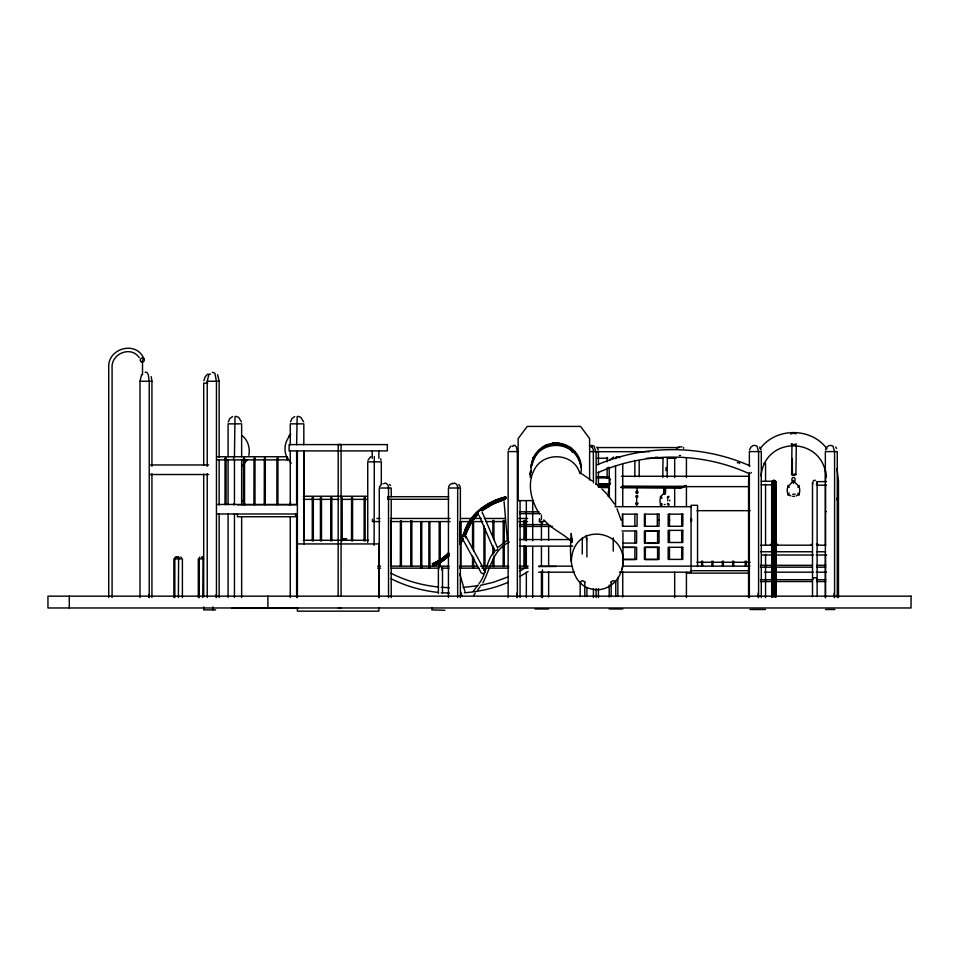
<?xml version="1.0" encoding="UTF-8"?>
<svg xmlns="http://www.w3.org/2000/svg" width="959" height="959" viewBox="0 0 959 959"><rect width="100%" height="100%" fill="white"/><g stroke="black" fill="none" stroke-linecap="round" stroke-linejoin="round"><path stroke-width="1.44" d="M217.573 456.748L287.424 456.748L287.424 459.097L287.424 459.876L217.573 459.876M338.167 595.563L338.215 444.592L339.654 444.329L341.092 444.592L341.056 595.563M539.533 520.797L539.533 521.576L539.533 518.663M539.438 521.576L543.909 521.576L543.921 519.874M607.107 478.121L607.131 467.764M607.143 461.854L607.155 457.407M634.834 476.635L634.858 460.368M639.173 476.815L639.209 460.548M379.932 521.576L372.476 521.576L372.476 519.239M532.701 461.842L532.82 457.599M662.789 477.45L663.017 458.222M667.14 477.546L667.368 458.318M796.306 445.252L795.91 474.561L791.631 474.633L791.978 443.825M792.422 473.135L792.338 458.498M287.424 459.876L287.424 457.539M816.481 481.622L826.43 481.622M508.426 540.385L507.371 539.318L507.743 537.436M140.002 597.529L140.002 381.25L141.584 374.669M207.228 466.278L207.228 381.25L208.81 374.669M177.451 557.838L177.655 556.831L177.859 557.838M201.893 557.838L202.085 556.831L202.289 557.838M540.84 521.384L541.835 523.35L542.83 521.384M586.213 535.482L586.584 539.665M530.231 477.414L530.807 471.001M374.31 456.652L374.106 545.347M615.678 458.606L616.074 457.059M248.849 455.369C250.227 448.261 248.093 440.229 242.183 435.722M432.065 607.562L431.826 609.888L444.892 610.284M572.259 540.468L571.252 537.915L572.055 540.672L571.18 533.432L571.348 535.482C569.143 555.609 569.382 588.85 597.181 589.761C612.046 589.689 623.458 575.484 622.978 561.123M530.159 474.513L530.447 471.828M530.159 475.005L530.603 471.073M812.501 596.702L812.501 482.821L813.664 480.519L815.414 480.255M817.128 482.821L816.445 484.691M571.348 561.566C572.295 519.442 631.561 528.936 622.151 568.867M749.399 473.962L748.571 480.783L748.571 597.493M761.014 476.048C764.85 434.835 823.925 436.285 826.202 477.438M438.383 593.429L438.383 568.112L440.433 566.206L442.495 568.112L442.495 593.429M442.495 568.112L441.464 569.754M289.822 504.949L290.685 502.312M465.858 536.932L465.535 537.903M683.779 486.573L680.77 487.831L621.168 487.592M684.99 485.757L683.671 487.172L621.252 486.884M667.308 503.859C668.315 501.929 670.257 506.376 667.92 505.033M794.591 481.886C797.013 475.484 789.653 476.179 792.518 482.161M580.171 596.642L580.171 581.837L582.485 580.543L584.798 581.837L584.798 596.642M584.798 581.837L584.487 582.485M611.147 596.642L611.147 581.837L613.448 580.543L615.762 581.837L615.762 596.642M615.762 581.837L615.091 582.748M799.315 493.382L799.482 492.65A11.76 11.76 0 0 0 799.482 488.035L799.315 487.304M203.871 380.747L205.274 376.575L207.695 374.154M836.727 499.831L836.727 498.272M787.699 487.268L787.339 488.754A10.393 10.393 0 0 0 787.339 491.919L787.699 493.417M493.837 548.021C492.674 550.742 497.421 551.617 497.721 548.848M531.861 465.63C533.911 456.904 539.114 448.332 547.457 444.425M228.29 421.9L229.848 418.508L232.534 416.542M290.469 421.9L292.027 418.508L294.713 416.542M465.738 528.325L464.827 531.022A36.55 36.55 0 0 1 461.663 537.891M466.086 531.466L471.444 520.605L477.846 513.197M466.769 531.706L472.032 521.025L478.337 513.712M467.752 529.14L466.913 531.754A39.079 39.079 0 0 1 465.067 536.153M531.466 465.199C536.62 436.177 576.827 437.628 580.962 466.446M508.33 449.927L510.847 446.031M749.542 449.927L750.945 447.05L753.366 445.384M825.543 449.927L826.934 447.05L829.367 445.384M531.034 467.153C535.685 438.191 576.311 438.191 580.962 467.153M667.38 497.253L667.416 498.009A1.223 0.707 -45.5 0 0 668.231 498.009L668.974 496.498A1.223 0.707 -45.5 0 0 668.159 496.498L667.92 496.63M665.462 493.322L665.654 489.653A1.211 0.851 -90 0 0 663.94 489.701L663.82 489.713M799.087 494.077L796.234 495.947M367.944 460.296L370.737 456.652M379.476 486.74L381.994 483.744M448.62 486.74L450.023 484.523L452.444 483.252M610.463 478.865L609.696 481.454L610.463 484.043M467.369 527.738L468.855 524.585M750.957 473.231L751.293 472.523M787.95 486.573L793.417 481.058M788.022 495.24L789.077 493.082M608.102 496.259L608.641 495.719A1.223 1.031 0 0 1 609.516 495.635M247.47 459.577L242.363 465.966M482.821 582.94C490.552 568.543 492.698 549.867 509.325 542.051M460.764 539.15L461.567 537.831A36.394 36.394 0 0 0 464.683 530.974C470.497 513.005 487.891 501.209 505.609 496.87L506.016 498.26M462.046 538.119L460.344 540.756M462.286 538.263L459.637 542.219M462.55 538.419L459.876 542.398M289.127 436.657C284.871 442.147 283.78 449.903 286.441 456.328M797.888 487.4L799.111 485.494M816.445 580.063C819.274 577.33 811.17 576.539 812.812 579.763M459.984 540.504L460.859 539.21M460.14 540.612L461.83 537.987A36.73 36.73 0 0 0 462.586 536.644M462.717 540.408L459.781 544.436L460.692 543.022M760.115 448.776C775.723 427.187 811.314 427.187 826.934 448.776M478.865 583.863C486.716 573.95 486.201 559.96 495.144 550.634M660.643 503.835C658.953 506.784 663.868 504.014 661.314 503.379M460.116 542.59L461.974 539.929A38.252 38.252 0 0 0 462.813 538.574M460.344 542.758L462.214 540.085A38.54 38.54 0 0 0 463.065 538.718M460.548 542.914L462.43 540.217A38.78 38.78 0 0 0 463.269 538.838M477.954 585.05L473.135 591.499M477.762 589.941L480.147 586.704M609.996 459.852L613.64 457.059M473.578 595.419L475.316 593.165M470.354 519.85L480.879 508.821L494.916 500.586M472.14 521.085L478.421 513.808M664.407 492.303L660.775 496.786L660.116 499.375A8.751 6.186 -90 0 0 660.116 502.276L660.775 504.866L661.986 505.681M690.995 521.372L690.995 518.663M685.781 485.302L684.87 486.357L622.295 486.105M477.63 512.969L471.193 520.437L465.798 531.37A37.545 37.545 0 0 1 464.036 535.649M478.038 513.401L471.684 520.773L466.35 531.562A38.54 38.54 0 0 1 464.576 535.913M478.205 513.58L471.888 520.917L466.589 531.646A38.78 38.78 0 0 1 464.791 536.021M657.67 457.131L656.795 457.587M737.327 462.789L738.658 462.334L739.641 463.581M288.647 436.153L290.721 434.235M498.224 547.205L508.246 539.485M775.555 580.099C778.528 576.97 769.298 576.97 772.283 580.099M676.395 448.416L679.032 446.882L682.077 446.882M481.502 509.637L490.397 503.883L505.932 497.973M481.694 509.876L490.54 504.158L504.662 498.656M481.874 510.104L490.672 504.41L504.746 498.932M482.029 510.296L490.792 504.626L504.818 499.171M482.137 510.44L490.876 504.794L504.878 499.351M482.209 510.536L495.779 502.588M143.514 359.157L143.922 358.87C136.514 340.001 107.084 348.285 108.727 367.848L108.727 597.529M383.624 483.744C386.297 481.598 388.839 485.494 388.515 488.011L388.515 597.601M452.78 483.744C455.453 481.598 457.982 485.494 457.671 488.011L457.671 597.601M519.826 571.144L528.109 566.146L519.179 566.146M519.826 576.551L528.109 571.552M637.507 497.265L637.507 495.719A1.223 1.031 0 0 0 636.356 495.719L636.356 497.265M636.356 495.719L636.356 497.242M637.507 497.242L637.507 495.719M680.602 455.501L679.224 455.501M790.731 434.019L793.333 433.132L795.994 433.804M796.318 443.861L793.716 444.748L791.067 444.077M637.232 493.621C640.42 490.948 633.839 490.025 636.356 493.477M508.426 576.779L493.453 582.257L480.471 585.362M508.426 582.173C494.52 588.227 479.476 591.667 464.36 592.77M174.85 557.419L176.348 556.891M175.809 557.419L176.504 557.095M199.28 557.419L199.975 557.095M597.337 464.743C645.467 444.233 702.048 444.652 749.902 465.81M597.937 472.655C645.491 451.509 701.964 452.025 749.243 473.698M494.868 500.478L505.645 496.978M145.121 372.26L146.811 372.26L148.273 374.669L149.232 381.25L149.232 597.529M212.347 372.26L214.816 373.183L216.458 381.25L216.458 597.529M208.81 374.154L210.5 374.154M637.232 504.518C638.203 502.48 638.191 502.492 637.232 504.506C635.206 504.194 635.829 501.545 636.356 504.41M791.559 474.609L794.831 474.489M505.693 497.158C488.107 501.557 470.797 513.197 465.007 531.094A36.73 36.73 0 0 1 463.281 535.278M505.765 497.397C488.251 501.773 471.001 513.353 465.235 531.166A36.969 36.969 0 0 1 463.509 535.386M505.837 497.673C488.419 502.025 471.241 513.533 465.511 531.262A37.245 37.245 0 0 1 463.76 535.518M500.886 500.634L504.913 499.459M338.887 607.527C336.285 608.713 342.926 608.725 340.325 607.527M513.269 445.384L514.947 445.384L516.41 447.05L517.369 451.593L517.369 597.541M589.341 445.384L591.811 446.031L593.333 449.927L593.441 482.868M591.619 445.384L594.089 446.031L595.719 451.593M754.481 445.384L756.963 446.031L758.593 451.593L758.593 597.541M830.482 445.384L832.951 446.031L834.582 451.593L834.582 597.541M512.25 446.403L513.029 446.403M590.624 446.403L591.895 447.505M690.852 521.576L691.895 520.018L690.852 518.459M665.066 504.518L664.323 504.518M552.564 442.974L559.061 443.142M663.82 492.782L664.971 493.789M656.436 457.647L657.047 457.587M608.701 467.608L609.313 467.548M795.179 494.197L792.733 494.317M477.798 585.733L463.005 587.435M663.964 492.77L664 489.677M792.661 474.513L793.393 474.537M794.076 474.645L794.807 474.657M225.029 458.246L225.029 504.446L226.072 504.434L226.096 458.246M226.072 504.446L225.101 504.446M243.49 458.246L243.49 504.446L244.545 504.446L244.557 458.246M254.926 458.246L254.003 458.246L253.931 504.446L254.986 504.434L254.998 458.246M254.986 504.446L254.003 504.446M265.247 458.246L264.324 458.246L264.252 504.446L265.307 504.434L265.319 458.246M265.307 504.446L264.324 504.446M277.858 458.246L276.935 458.246L276.863 504.446L277.906 504.434L277.93 458.246M277.906 504.446L276.935 504.446M411.771 521.001L410.943 521.001M420.725 521.576L420.701 566.278M421.756 521.576L421.768 566.278M428.877 521.576L428.865 566.278M429.86 521.576L429.932 566.278M439.186 521.576L439.174 566.278M440.217 521.576L440.241 566.278M472.559 521.576L472.535 548.392M473.578 521.576L473.602 551.377M483.935 525.58L483.935 565.81L484.978 565.81L485.002 528.553M484.978 565.81L484.007 565.81M538.67 566.601L556.268 566.457M352.409 497.733L351.569 497.733L351.497 540.948M365.007 497.733L364.168 497.733L364.096 540.948M244.485 504.446L243.562 504.446M401.246 521.001L400.406 521.001L400.335 565.702M682.616 519.958L681.693 519.958M225.94 458.246L225.185 458.246M233.984 458.246L233.349 458.246M244.401 458.246L243.646 458.246M313.173 497.733L312.418 497.733M321.229 497.733L320.582 497.733M331.538 497.733L330.891 497.733M390.828 521.001L391.104 565.702M669.826 519.958L669.094 519.958M140.002 381.25L151.93 381.25L151.93 466.278M207.228 381.25L219.155 381.25L219.155 457.323M207.695 383.156L203.692 383.156L203.692 465.199M567.752 447.565L570.713 447.565M597.445 447.565L679.14 447.565M518.483 451.593L508.138 451.593L508.138 597.541M589.617 451.593L598.428 451.593L598.428 464.731M572.199 451.701L575.172 451.701M597.445 451.701L649.435 451.701M597.445 458.222L607.85 458.222M646.462 458.222L662.801 458.222M667.26 458.222L676.167 458.222M763.712 463.413L765.558 463.413L765.558 481.298M149.868 464.959L208.666 464.959M149.868 474.513L208.666 474.513M621.456 476.275L748.919 476.275M761.206 481.25L772.57 481.25M761.206 484.822L772.57 484.822M816.481 485.194L826.43 485.194M676.539 486.645L748.919 486.645M303.332 496.235L367.237 496.235M388.371 496.702L448.716 496.702M388.371 499.267L448.716 499.267M303.332 499.363L338.995 499.363M341.967 499.363L367.237 499.363M533.6 500.61L518.112 500.61L518.112 438.647L527.234 426.419L580.627 426.419L589.617 438.647L589.617 479.956M217.537 504.446L297.386 504.446M237.448 504.758L295.6 504.758M615.019 506.7L691.067 506.7M696.977 510.668L750.142 510.668M825.531 511.627L826.214 511.627M519.526 511.818L538.994 511.818M519.526 513.664L540.492 513.664M217.537 514L297.386 514M376.947 518.459L379.932 518.459M390.373 518.459L450.035 518.459M460.476 518.459L470.917 518.459M473.902 518.459L481.358 518.459M484.343 518.459L505.225 518.459M518.651 518.459L527.594 518.459M659.372 519.958L658.773 519.958M390.361 521.576L450.035 521.576M460.464 521.576L482.845 521.576M485.769 521.576L505.225 521.576M518.567 521.576L527.594 521.576M519.526 524.585L547.985 524.585M519.526 526.431L552.48 526.431M621.959 530.962L636.608 530.962L636.608 543.082L622.667 543.082M343.01 538.742L346.858 538.742M342.387 539.569L343.813 539.569M519.67 539.569L569.79 539.569M303.308 540.277L368.496 540.277M647.265 543.321L655.632 543.321M297.386 543.933L378.865 543.933M771.611 544.221L772.283 544.221M774.728 544.221L777.497 544.221L777.497 545.18M816.445 544.221L817.128 544.221M760.835 545.18L772.63 545.18M774.728 545.18L812.429 545.18M816.852 545.18L825.699 545.18M519.67 546.15L572.739 546.15M623.434 547.289L636.608 547.289L636.608 559.409L623.434 559.409M622.667 547.409L634.906 547.409L634.87 559.529L622.667 559.529M760.835 551.761L772.63 551.761M775.579 551.761L812.429 551.761M816.852 551.761L825.699 551.761M761.626 555.021L771.959 555.021M774.908 555.021L813.292 555.021M816.241 555.021L826.574 555.021M203.692 558.845L198.309 558.845L198.309 597.553M696.977 562.274L750.142 562.274M760.439 565.319L772.307 565.319M775.28 565.319L812.393 565.319M816.84 565.319L825.747 565.319M377.63 566.146L380.615 566.146M391.044 566.146L449.148 566.146M459.577 566.146L477.45 566.146M480.435 566.146L508.749 566.146M538.574 566.146L571.468 566.146M622.475 566.146L749.854 566.146M760.439 567.165L772.307 567.165M775.28 567.165L812.393 567.165M816.84 567.165L825.747 567.165M377.63 568.148L380.615 568.148M391.044 568.148L438.719 568.148M441.691 568.148L449.148 568.148M459.577 568.148L478.949 568.148M481.921 568.148L508.749 568.148M519.179 568.148L528.109 568.148M691.067 570.713L748.775 570.713M538.574 572.187L574.453 572.187M619.31 572.187L691.067 572.187L691.067 505.297L697.553 505.297L697.553 566.146M764.587 572.187L771.959 572.187M774.908 572.187L813.292 572.187M816.241 572.187L826.574 572.187M686.296 573.122L748.967 573.122M760.439 579.704L772.307 579.704M775.28 579.704L812.393 579.704M816.84 579.704L825.747 579.704M760.439 581.55L772.307 581.55M775.28 581.55L812.393 581.55M816.84 581.55L825.747 581.55M231.886 608.294L297.985 608.294M535.074 608.977L548.632 608.977M609.193 608.977L622.751 608.977M749.986 609.528L765.558 609.528M825.531 609.528L834.881 609.528M215.619 609.876L203.692 609.876L203.692 606.891M597.409 477.138L609.325 477.186M597.397 477.306L609.337 477.366M597.325 477.846L609.397 477.858M598.5 483.696L608.917 483.744M597.901 484.942L609.816 484.99M598.464 486.009L608.893 486.057M598.752 486.824L609.337 486.836M600.298 487.328L609.265 487.376M621.18 487.424L682.269 487.675M600.31 487.508L609.253 487.544M341.248 497.733L342.171 497.733L342.243 540.948M792.637 474.681L793.381 474.645M794.088 474.525L795.91 474.561M441.248 587.304L449.411 587.687M441.248 592.71L449.411 593.082M609.181 492.051L609.385 488.011M679.272 487.64L680.77 487.831M616.745 456.856L619.754 457.659M338.935 444.82L338.263 444.664M438.551 587.052C421.972 585.302 405.669 580.794 390.804 573.17M438.551 592.458C421.972 590.696 405.669 586.189 390.804 578.577M609.516 490.936L608.222 491.583L608.402 493.262M656.076 457.587L656.687 457.647M608.342 467.548L608.953 467.608M297.829 416.29L300.826 417.309L303.619 421.9M235.65 416.29L238.647 417.309L241.44 421.9M790.851 495.947L787.95 494.101M483.6 569.874C487.112 570.965 483 575.772 481.166 572.739L463.233 540.133M180.724 557.095L181.419 557.419M656.328 457.587L655.465 457.131M561.674 443.585L567.752 446.99L572.979 452.444M241.608 500.142L243.982 502.072L244.845 504.722M581.262 473.53L592.206 480.938M664.203 494.257C667.152 494.568 663.736 489.21 663.82 493.406M580.842 582.748L580.171 581.837M595.683 483.648L599.039 486.441M602.06 489.15L607.67 494.832L614.563 504.038M572.211 542.35C564.06 533.815 552.396 529.68 544.724 520.677M794.496 482.029L799.087 486.597M291.26 463.197L286.921 457.731M139.163 357.563C130.832 345.24 110.848 353.871 112.083 368.052L112.083 597.541M458.786 484.523L460.188 486.74M389.63 484.523L390.493 485.554M571.54 540.66L572.199 541.523M611.458 582.485L611.147 581.837M539.378 513.844C531.538 501.449 526.875 484.978 533.624 471.109C542.159 451.042 574.261 452.157 579.931 473.686M835.697 447.05L836.56 448.38M759.708 447.05L761.11 449.927M596.846 447.05L598.248 449.927M497.337 547.433L482.065 511.962M787.998 485.482L789.161 487.436M465.93 536.477L484.774 570.761M797.96 493.13L799.087 495.228M505.333 496.822L505.956 498.105M438.659 569.059L438.383 568.112M217.573 374.669L219.155 381.25M479.032 515.343L493.813 549.495M297.158 416.542L296.631 444.808M234.979 416.542L234.452 456.784M380.495 458.846L381.095 460.296M617.009 508.797L621.192 520.234M812.812 484.139L812.501 482.821M660.367 497.265L660.415 496.486A1.223 0.731 47.6 0 1 661.231 496.486L661.938 498.045A1.223 0.731 47.6 0 1 661.123 498.045M668.243 496.786L668.423 497.397M459.685 573.734L464.935 591.451M460.847 592.147L461.854 595.575M582.353 538.826L582.581 539.665M151.21 376.599L151.93 381.25M836.991 468.507L838.466 480.783L838.466 597.493M203.248 557.838L203.056 556.831L202.817 597.553M178.818 557.838L178.614 556.831L178.386 597.553M504.074 501.749L507.263 538.838M667.668 499.651L667.728 500.826M622.93 532.653L623.026 561.566M834.138 593.118L834.27 597.565M758.137 593.118L758.269 597.565M516.925 593.118L517.057 597.565M212.91 609.876L212.91 606.891M669.718 500.118L669.73 500.826M216.171 594.508L216.231 597.505M148.945 594.508L149.005 597.505M793.405 480.351L793.429 483.384M539.533 519.61L539.521 520.425M837.279 597.541L837.279 451.593L825.351 451.593L825.351 597.541M825.531 470.857L825.531 481.298M825.531 484.283L825.531 545.743M825.531 554.362L825.531 597.661M818.279 544.221L818.279 545.18M817.128 483L817.128 596.702M811.35 544.221L811.35 545.18M776.155 482.209L776.155 596.858M775.915 481.562L775.915 596.989M775.555 481.022L775.555 596.882M775.076 480.591L775.076 596.798M774.512 480.327L774.512 596.75M773.913 480.243L773.913 596.738M773.314 480.327L773.314 596.75M772.762 480.591L772.762 596.798M772.283 481.022L772.283 596.882M771.911 481.562L771.911 596.989M771.683 482.209L771.683 596.858M770.568 544.221L770.568 545.18M765.558 484.283L765.558 545.419M765.558 554.362L765.558 597.601M761.29 597.541L761.29 451.593L749.363 451.593L749.363 466.494M749.363 472.451L749.363 597.541M746.306 561.135L746.306 565.606M745.239 561.135L745.239 565.606M733.707 561.135L733.707 565.606M732.64 561.135L732.64 565.606M723.386 561.135L723.386 565.606M722.319 561.135L722.319 565.606M712.945 561.135L712.945 565.606M711.878 561.135L711.878 565.606M702.635 561.135L702.635 565.606M701.568 561.135L701.568 565.606M686.428 457.839L686.428 477.522M686.428 485.889L686.428 506.58M686.428 572.187L686.428 597.529M683.587 447.565L683.587 448.38M681.681 514.156L681.681 526.275M681.681 530.363L681.681 542.482M681.681 547.289L681.681 559.409M674.668 457.839L674.668 477.522M674.668 487.34L674.668 506.58M674.668 572.187L674.668 597.529M669.466 514.156L669.466 526.275M669.466 530.363L669.466 542.482M669.466 547.289L669.466 559.409M666.037 467.501L666.037 470.653M657.562 543.321L657.562 531.202L645.347 531.202L645.347 543.321M657.323 514.156L657.323 526.275M645.107 514.156L645.107 526.275M637.1 488.011L637.1 492.554M636.668 496.019L636.668 505.573M634.87 514.156L634.87 526.275M634.87 530.962L634.87 543.082M622.751 464.348L622.751 506.1M622.751 571.708L622.751 597.049M622.667 514.156L622.667 526.275M617.86 577.534L617.86 596.594M615.558 465.834L615.558 506.1M613.245 537.939L613.245 551.137M609.193 467.333L609.193 497.158M609.193 585.122L609.193 597.049M598.428 472.092L598.428 487.028M598.428 588.562L598.428 597.517M596.15 451.593L596.15 484.355M596.15 588.61L596.15 597.541M593.441 588.61L593.441 597.541M586.896 537.939L586.896 556.999M586.896 587.795L586.896 596.594M582.269 537.939L582.269 554.062M548.632 525.484L548.632 540.397M548.632 546.354L548.632 565.738M548.632 571.708L548.632 597.049M542.446 569.802L542.446 597.697M541.439 515.043L541.439 519.514M541.439 522.499L541.439 540.397M541.439 546.354L541.439 565.738M541.439 571.708L541.439 597.049M532.701 500.61L532.701 540.876M532.701 546.834L532.701 597.529M526.335 500.61L526.335 540.876M526.335 546.834L526.335 566.218M526.335 572.187L526.335 597.529M525.005 539.797L525.005 520.425L524.01 520.425L523.938 539.797M525.005 545.755L525.005 566.613M523.938 545.755L523.938 566.613M520.066 500.742L520.066 597.541M504.242 566.613L504.242 520.425L503.247 520.425L503.175 542.77M503.175 545.755L503.175 566.613M493.933 539.797L493.933 520.425L492.89 520.425L492.866 536.812M493.933 548.728L493.933 553.199M493.933 556.184L493.933 566.613M492.866 545.755L492.866 554.698M492.866 559.169L492.866 566.613M473.602 557.335L473.602 566.278M472.535 555.848L472.535 566.278M461.003 521.576L461.003 566.278M460.368 597.601L460.368 488.011L448.44 488.011L448.44 597.601M459.936 521.576L459.936 539.449M411.843 521.001L411.843 565.702M410.776 521.001L410.776 565.702M401.401 521.001L401.401 565.702M391.212 496.906L391.212 488.011L379.284 488.011L379.284 597.601M391.212 499.867L391.212 597.601M381.298 484.211L381.298 461.842L367.741 461.842L367.741 542.362M378.865 450.898L378.865 458.282M378.865 543.226L378.865 597.649M378.865 607.946L378.865 611.159L297.386 611.159L297.386 607.946M372.212 450.898L372.212 458.282M365.163 497.733L365.163 540.948M352.564 497.733L352.564 540.948M331.802 497.733L331.802 540.948M330.735 497.733L330.735 540.948M321.493 497.733L321.493 540.948M320.426 497.733L320.426 540.948M313.329 497.733L313.329 540.948M312.262 497.733L312.262 540.948M304.039 450.898L304.039 543.933M303.823 444.808L303.823 423.854L290.265 423.854L290.265 444.808M303.823 450.802L303.823 540.612M297.386 450.898L297.386 597.649M296.631 450.802L296.631 504.686M296.631 513.664L296.631 597.493M295.6 513.748L295.6 516.745L237.448 516.745L237.448 513.748M290.265 450.802L290.265 504.686M290.265 516.661L290.265 597.493M267.885 596.162L267.885 607.97M241.644 456.784L241.644 423.854L228.086 423.854L228.086 456.784M241.644 459.781L241.644 504.686M241.644 516.661L241.644 597.493M234.452 459.781L234.452 504.686M234.452 513.664L234.452 597.493M228.086 459.781L228.086 504.686M228.086 513.664L228.086 597.493M219.155 460.308L219.155 505.057M219.155 514L219.155 597.529M207.228 473.734L207.228 597.529M203.692 474.142L203.692 596.45M199.268 558.845L199.268 597.553M182.402 597.553L182.402 558.845L173.867 558.845L173.867 597.553M174.826 558.845L174.826 597.553M151.93 473.734L151.93 597.529M142.519 359.841L142.519 374.717M69.276 596.162L69.276 607.97M794.448 496.306A9.051 9.051 0 0 1 792.649 496.306M531.406 472.355A25.126 25.126 0 0 1 556.664 443.106A25.126 25.126 0 0 1 580.806 473.267M449.495 554.026A47.986 47.986 0 0 1 432.988 565.079M448.68 555.573A48.501 48.501 0 0 1 433.204 565.57M448.812 555.717A48.681 48.681 0 0 1 433.276 565.738A48.789 48.789 0 0 0 448.896 555.8A48.837 48.837 0 0 1 433.336 565.894L432.413 563.7A46.547 46.547 0 0 0 448.44 552.971M448.512 555.405A48.262 48.262 0 0 1 433.108 565.342M449.064 553.595A47.399 47.399 0 0 1 432.761 564.515M448.86 553.391A47.123 47.123 0 0 1 432.641 564.252M448.68 553.211A46.883 46.883 0 0 1 432.545 564.024M448.548 553.079A46.703 46.703 0 0 1 432.473 563.856M449.28 553.811A47.686 47.686 0 0 1 432.881 564.803M466.098 531.466A38.252 38.252 0 0 1 464.312 535.781M462.801 536.764A36.969 36.969 0 0 1 462.034 538.107M388.647 499.231A1.498 1.127 -90 0 1 387.856 499.1L387.856 496.87A1.498 1.127 -90 0 1 388.647 496.738M233.265 504.434L234.236 504.446L233.349 504.434M420.773 567.764L421.756 567.764L420.773 567.764M428.937 567.764L429.908 567.764L429.021 567.764M460.008 567.764L460.979 567.764L460.092 567.764M472.607 567.764L473.578 567.764L472.607 567.764M387.328 444.592L289.103 444.592L289.103 450.898L387.328 450.898L387.328 444.592M637.088 514.156L622.439 514.156L622.439 526.275L637.088 526.275L637.088 514.156M659.049 514.156L644.412 514.156L644.412 526.275L659.049 526.275L659.049 514.156M682.808 514.156L668.171 514.156L668.171 526.275L682.808 526.275L682.808 514.156M682.808 530.363L668.171 530.363L668.171 542.482L682.808 542.482L682.808 530.363M659.049 530.962L644.412 530.962L644.412 543.082L659.049 543.082L659.049 530.962M659.049 547.289L644.412 547.289L644.412 559.409L659.049 559.409L659.049 547.289M682.808 547.289L668.171 547.289L668.171 559.409L682.808 559.409L682.808 547.289M657.586 547.409L645.347 547.409L645.347 559.529L657.586 559.529L657.562 547.409M911.05 596.162L47.95 596.162L47.95 607.97L911.05 607.97L911.05 596.162M141.261 361.759A2.038 2.038 0 0 0 144.318 359.997A2.038 2.038 0 0 0 141.261 358.222A2.038 2.038 0 0 0 141.261 361.759"/></g></svg>
